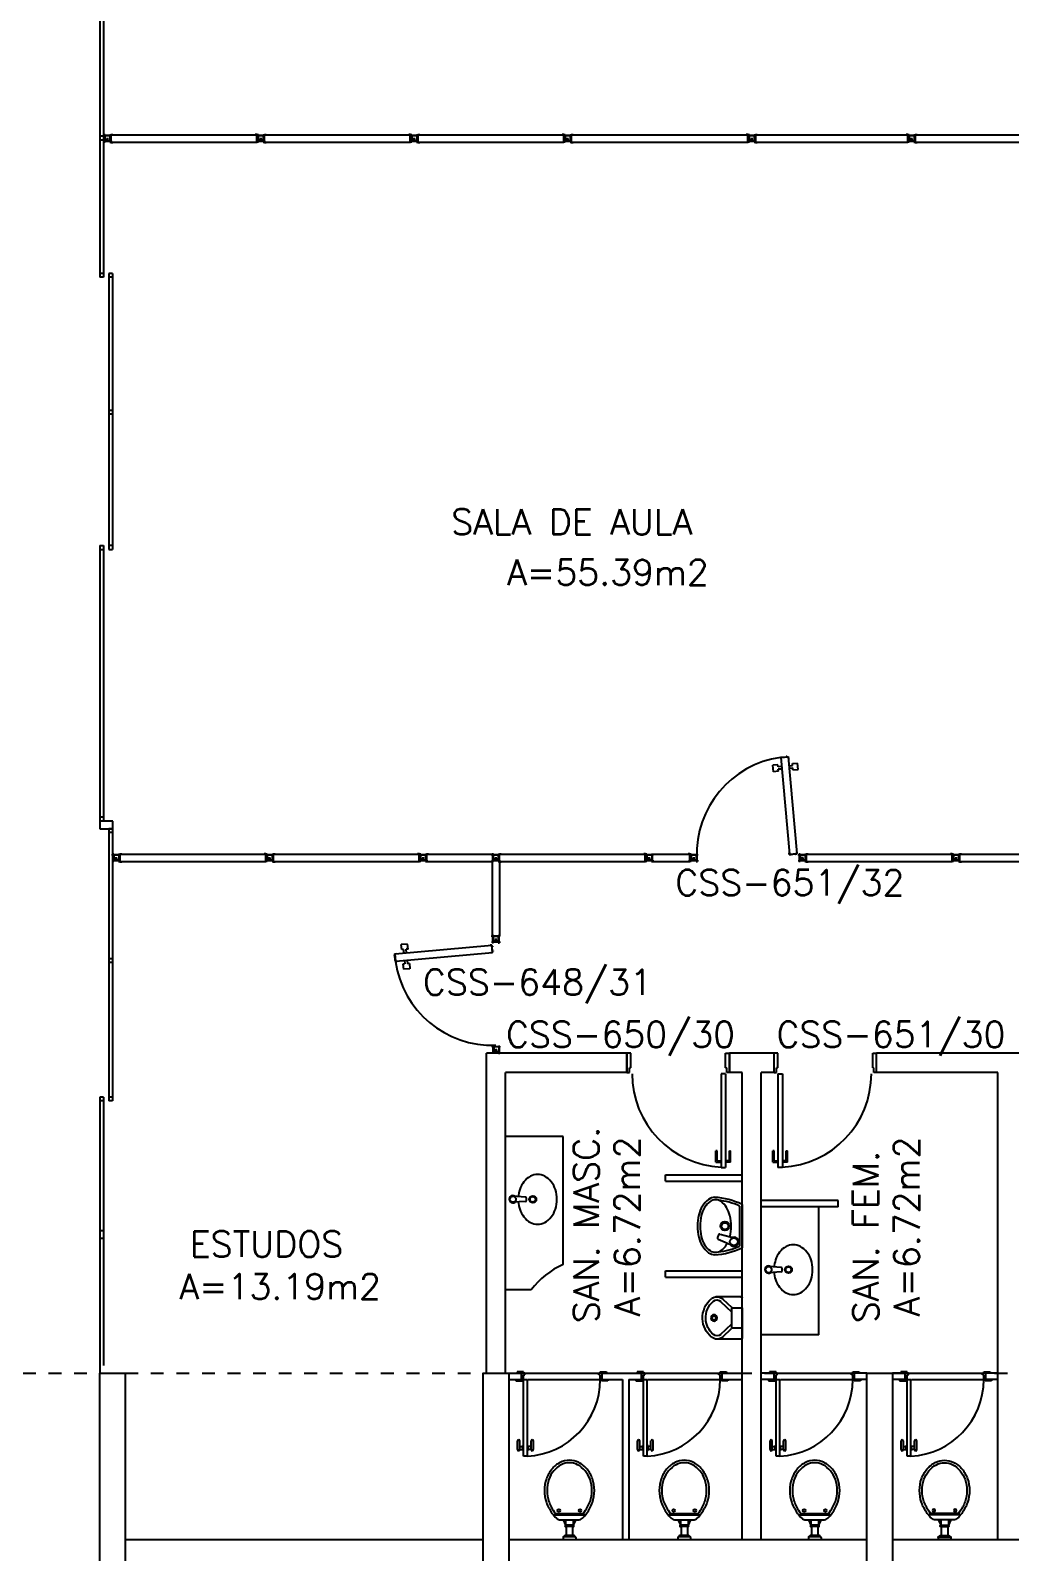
# Model space of a CAD drawing. Extents: x 0 to 244, y -71 to 76.
# Drawn here: x 176.43 to 184.09, y -27.64 to -15.75 of the extents above; entities that cross this region are included whole.
import ezdxf
from ezdxf.enums import TextEntityAlignment as Align

# ---------------------------------------------------------------- set-up
doc = ezdxf.new("R2010")
doc.units = 0
doc.header["$LTSCALE"] = 0.01
doc.header["$MEASUREMENT"] = 0
doc.linetypes.add('HIDDEN2', pattern=[0.1875, 0.125, -0.0625])
doc.layers.get('0').update_dxf_attribs({"linetype": 'CONTINUOUS'})
for name, color, linetype in [('ALV', 2, 'CONTINUOUS'), ('APSAN', 1, 'CONTINUOUS'), ('DIV', 2, 'CONTINUOUS'), ('ESQ', 1, 'CONTINUOUS'), ('ESTR', 3, 'CONTINUOUS'), ('MACANETA', 2, 'CONTINUOUS'), ('MARCO', 3, 'CONTINUOUS'), ('PORTA', 2, 'CONTINUOUS'), ('PROJ', 1, 'HIDDEN2'), ('SOLEIRA', 1, 'CONTINUOUS'), ('TEXTO', 2, 'CONTINUOUS'), ('TEXTO-ENDEREÇO', 2, 'CONTINUOUS'), ('ÁREA', 2, 'CONTINUOUS')]:
    doc.layers.add(name, color=color, linetype=linetype)
doc.layers.get('0').freeze()
doc.styles.add('UNB-100', font='simplex.shx', dxfattribs={"height": 0.2})
doc.styles.add('UNB-100-1', font='simplex.shx', dxfattribs={"height": 0.2})

# ---------------------------------------------------------------- blocks, each defined once
blk = doc.blocks.new('PILAR-SSN')
blk.add_lwpolyline([(0.197, -42.962), (0.197, -44.462), (-0.003, -44.462), (-0.003, -42.962)], close=True)
blk = doc.blocks.new('MTDIV-SSN')
for p, q in [((-0.0185, 0.0285), (-0.0285, 0.0285)), ((-0.0285, 0.0185), (-0.0285, 0.0285)), ((-0.0265, 0.0185), (-0.0285, 0.0185)), ((-0.0265, 0.0185), (-0.0265, 0.0265)), ((-0.0235, 0.0265), (-0.0265, 0.0265)), ((-0.0235, 0.0215), (-0.0235, 0.0265)), ((-0.0235, -0.0265), (-0.0235, 0.0265)), ((-0.0215, 0.0215), (-0.0235, 0.0215)), ((-0.0215, 0.0265), (-0.0215, 0.0235)), ((-0.0185, 0.0265), (-0.0215, 0.0265)), ((0.0215, 0.0235), (-0.0215, 0.0235)), ((-0.0215, 0.0215), (-0.0215, -0.0215)), ((0.0195, 0.0215), (-0.0195, 0.0215)), ((-0.0195, 0.0215), (-0.0195, -0.0195)), ((-0.0185, 0.0285), (-0.0185, 0.0265)), ((-0.0049, 0), (0.0049, 0)), ((0, 0.0049), (0, -0.0049)), ((0.0185, 0.0265), (0.0185, 0.0285)), ((0.0185, 0.0285), (0.0285, 0.0285)), ((0.0185, 0.0265), (0.0215, 0.0265)), ((0.0195, 0.0215), (0.0195, -0.0195)), ((0.0215, 0.0265), (0.0215, 0.0235)), ((0.0235, 0.0215), (0.0215, 0.0215)), ((0.0215, 0.0215), (0.0215, -0.0215)), ((0.0235, 0.0215), (0.0235, 0.0265)), ((0.0235, 0.0265), (0.0265, 0.0265)), ((0.0235, 0.0265), (0.0235, -0.0265)), ((0.0265, 0.0265), (0.0265, 0.0185)), ((0.0265, 0.0185), (0.0285, 0.0185)), ((0.0285, 0.0185), (0.0285, 0.0285)), ((-0.0285, -0.0185), (-0.0285, -0.0285)), ((-0.0265, -0.0185), (-0.0285, -0.0185)), ((-0.0185, -0.0285), (-0.0285, -0.0285)), ((-0.0265, -0.0265), (-0.0265, -0.0185)), ((-0.0235, -0.0265), (-0.0265, -0.0265)), ((-0.0235, -0.0215), (-0.0235, -0.0265)), ((-0.0075, -0.0215), (-0.0235, -0.0215)), ((-0.0215, -0.0265), (-0.0215, -0.0235)), ((0.0215, -0.0235), (-0.0215, -0.0235)), ((-0.0185, -0.0265), (-0.0215, -0.0265)), ((-0.0095, -0.0195), (-0.0195, -0.0195)), ((-0.0185, -0.0285), (-0.0185, -0.0265)), ((-0.0095, -0.0195), (-0.0095, -0.0115)), ((-0.0075, -0.0115), (-0.0095, -0.0115)), ((-0.0075, -0.0215), (-0.0075, -0.0115)), ((-0.0055, -0.0135), (-0.0075, -0.0135)), ((-0.0055, -0.0215), (-0.0055, -0.0135)), ((0.0055, -0.0215), (-0.0055, -0.0215)), ((0.0055, -0.0215), (0.0055, -0.0135)), ((0.0075, -0.0135), (0.0055, -0.0135)), ((0.0075, -0.0215), (0.0075, -0.0115)), ((0.0095, -0.0115), (0.0075, -0.0115)), ((0.0235, -0.0215), (0.0075, -0.0215)), ((0.0095, -0.0195), (0.0095, -0.0115)), ((0.0195, -0.0195), (0.0095, -0.0195)), ((0.0185, -0.0265), (0.0185, -0.0285)), ((0.0185, -0.0265), (0.0215, -0.0265)), ((0.0185, -0.0285), (0.0285, -0.0285)), ((0.0215, -0.0265), (0.0215, -0.0235)), ((0.0235, -0.0215), (0.0235, -0.0265)), ((0.0235, -0.0265), (0.0265, -0.0265)), ((0.0265, -0.0185), (0.0265, -0.0265)), ((0.0265, -0.0185), (0.0285, -0.0185)), ((0.0285, -0.0185), (0.0285, -0.0285))]:
    blk.add_line(p, q)
blk = doc.blocks.new('DIV12-SSN')
for p, q in [((-0.005, 0), (0.005, 0)), ((0, -0.005), (0, 0.005)), ((0.024, 0.019), (0.028, 0.019)), ((0.024, 0.019), (0.024, 0.017)), ((0.024, 0.017), (0.028, 0.017)), ((0.028, 0.03), (0.043, 0.03)), ((0.028, 0.019), (0.028, 0.03)), ((0.028, -0.017), (0.028, 0.017)), ((0.03, 0.028), (1.169, 0.028)), ((0.03, -0.029), (0.03, 0.028)), ((0.043, 0.03), (0.043, 0.028)), ((1.157, 0.03), (1.157, 0.028)), ((1.171, 0.03), (1.157, 0.03)), ((1.169, -0.029), (1.169, 0.028)), ((1.171, 0.019), (1.171, 0.03)), ((1.176, 0.019), (1.171, 0.019)), ((1.176, 0.017), (1.171, 0.017)), ((1.171, -0.017), (1.171, 0.017)), ((1.176, 0.019), (1.176, 0.017)), ((1.195, 0), (1.205, 0)), ((1.2, -0.005), (1.2, 0.005)), ((0.024, -0.017), (0.028, -0.017)), ((0.024, -0.017), (0.024, -0.019)), ((0.024, -0.019), (0.028, -0.019)), ((0.028, -0.031), (0.028, -0.019)), ((0.028, -0.031), (0.043, -0.031)), ((0.03, -0.029), (1.169, -0.029)), ((0.043, -0.029), (0.043, -0.031)), ((1.157, -0.029), (1.157, -0.031)), ((1.171, -0.031), (1.157, -0.031)), ((1.176, -0.017), (1.171, -0.017)), ((1.176, -0.019), (1.171, -0.019)), ((1.171, -0.031), (1.171, -0.019)), ((1.176, -0.017), (1.176, -0.019))]:
    blk.add_line(p, q)
blk = doc.blocks.new('VDC-P')
for p, q in [((-0.127, 0.192), (0.127, 0.192)), ((-0.109, 0.202), (0.109, 0.202)), ((-0.068, 0.152), (0.068, 0.152)), ((-0.05, 0.152), (-0.03, 0.11)), ((-0.03, 0.152), (-0.03, 0.11)), ((0.03, 0.152), (0.03, 0.11)), ((0.05, 0.152), (0.03, 0.11)), ((-0.05, 0.015), (-0.05, 0)), ((-0.05, 0), (0.05, 0)), ((0.045, 0.02), (-0.045, 0.02)), ((-0.04, 0.025), (-0.04, 0.02)), ((0.035, 0.03), (-0.035, 0.03)), ((0.03, 0.11), (-0.03, 0.11)), ((0.03, 0.1), (-0.03, 0.1)), ((-0.025, 0.1), (-0.025, 0.03)), ((0.025, 0.1), (0.025, 0.03)), ((0.04, 0.025), (0.04, 0.02)), ((0.05, 0.015), (0.05, 0))]:
    blk.add_line(p, q)
for points in [[(0.16, 0.244, 0.050424), (0.18, 0.288, 0.082137), (0.195, 0.381, 0.082137), (0.18, 0.474, 0.090148), (0.138, 0.549, 0.104406), (0.073, 0.601, 0.117345), (0, 0.619, 0.117345), (-0.073, 0.601, 0.104406), (-0.138, 0.549, 0.090148), (-0.18, 0.474, 0.082137), (-0.195, 0.381, 0.082137)], [(0.142, 0.254, 0.050424), (0.161, 0.295, 0.082137), (0.175, 0.381, 0.082137), (0.161, 0.468, 0.090148), (0.122, 0.536, 0.104406), (0.064, 0.583, 0.117345), (0, 0.599, 0.117345), (-0.064, 0.583, 0.104406), (-0.122, 0.536, 0.090148), (-0.161, 0.468, 0.082137), (-0.175, 0.381, 0.082137)], [(-0.195, 0.381, 0.082137), (-0.18, 0.288, 0.050424), (-0.16, 0.244, 0.104406)], [(-0.175, 0.381, 0.082137), (-0.161, 0.295, 0.050424), (-0.142, 0.254, 0.050424)]]:
    blk.add_lwpolyline(points, format="xyb")
for centre in [(-0.083, 0.226), (0.083, 0.226)]:
    blk.add_circle(centre, 0.0101)
for centre, radius, start, end in [((0.08, 0.36), 0.266, 205.6863, 226.7558), ((0.08, 0.36), 0.246, 205.6863, 219.7706), ((-0.08, 0.36), 0.266, 313.2442, 334.3137), ((-0.08, 0.36), 0.246, 320.2294, 334.3137), ((-0.068, 0.202), 0.05, 226.7558, 270), ((0.068, 0.202), 0.05, 270, 313.2442), ((-0.045, 0.015), 0.005, 90, 180), ((-0.035, 0.025), 0.005, 90, 180), ((-0.03, 0.105), 0.005, 90, 270), ((0.03, 0.105), 0.005, 270, 90), ((0.035, 0.025), 0.005, 0, 90), ((0.045, 0.015), 0.005, 360, 90)]:
    blk.add_arc(centre, radius, start, end)
blk = doc.blocks.new('MACANETA')
at = {"layer": 'MACANETA'}
for p, q in [((-0.077, 0.052), (-0.077, 0.12)), ((-0.059, 0.052), (-0.059, 0.12)), ((0.029, 0.052), (0.029, 0.12)), ((0.047, 0.052), (0.047, 0.12)), ((-0.059, 0.075), (-0.036, 0.075)), ((-0.059, 0.052), (-0.036, 0.052)), ((-0.036, 0.044), (-0.036, 0.084)), ((-0.036, 0.084), (-0.03, 0.084)), ((-0.036, 0.044), (-0.03, 0.044)), ((0.006, 0.084), (0, 0.084)), ((0.006, 0.044), (0, 0.044)), ((0.006, 0.044), (0.006, 0.084)), ((0.029, 0.075), (0.006, 0.075)), ((0.029, 0.052), (0.006, 0.052))]:
    blk.add_line(p, q, dxfattribs=at)
for centre, start, end in [((-0.068, 0.12), 90, 180), ((-0.068, 0.12), 0, 90), ((0.038, 0.12), 90, 180), ((0.038, 0.12), 0, 90), ((-0.068, 0.052), 180, 270), ((-0.068, 0.052), 270, 0), ((0.038, 0.052), 180, 270), ((0.038, 0.052), 270, 0)]:
    blk.add_arc(centre, 0.00874, start, end, dxfattribs=at)
blk = doc.blocks.new('DOOR60-SSN')
at = {"layer": 'PORTA'}
for p, q in [((0.015, -0.6), (0.015, 0)), ((0.015, 0), (0.045, 0)), ((0.045, -0.6), (0.045, 0)), ((0.045, -0.6), (0.015, -0.6))]:
    blk.add_line(p, q, dxfattribs=at)
at = {"layer": 'PORTA', "color": 1}
blk.add_arc((0.015, 0), 0.6, 272.866, 0, dxfattribs=at)
at = {"layer": 'PORTA'}
blk.add_blockref('MACANETA', (0.045, -0.6), dxfattribs=at)
blk = doc.blocks.new('PD80-SSN')
for p, q in [((-0.777, 0.01), (-0.777, -0.03)), ((-0.777, 0.01), (-0.687, 0.01)), ((-0.687, 0), (-0.687, 0.01)), ((-0.075, 0), (0.075, 0)), ((-0.075, 0), (-0.075, -0.02)), ((0.075, -0.03), (0.075, 0)), ((-0.817, -0.065), (-0.817, -0.03)), ((-0.085, -0.03), (-0.817, -0.03)), ((-0.085, -0.065), (-0.817, -0.065)), ((-0.777, -0.105), (-0.777, -0.065)), ((-0.777, -0.105), (-0.687, -0.105)), ((-0.767, 0), (-0.767, -0.03)), ((-0.767, 0), (-0.687, 0)), ((-0.767, -0.095), (-0.767, -0.065)), ((-0.767, -0.095), (-0.687, -0.095)), ((-0.687, -0.095), (-0.687, -0.105)), ((-0.085, -0.03), (-0.085, -0.065)), ((-0.075, -0.02), (-0.04, -0.02)), ((-0.04, -0.03), (-0.04, -0.02)), ((-0.04, -0.03), (0.075, -0.03)), ((-0.075, -0.781), (-0.04, -0.781)), ((-0.075, -0.801), (-0.075, -0.781)), ((-0.075, -0.801), (0.075, -0.801)), ((-0.075, -0.802), (0.075, -0.802)), ((-0.04, -0.771), (0.075, -0.771)), ((-0.04, -0.771), (-0.04, -0.781)), ((0.075, -0.771), (0.075, -0.801))]:
    blk.add_line(p, q)
blk.add_arc((-0.085, -0.03), 0.731, 182.6571, 270)
blk = doc.blocks.new('PLXD-SSN')
at = {"color": 2}
for p, q in [((-0.194, 0.727), (-0.233, 0.723)), ((-0.229, 0.673), (-0.233, 0.723)), ((-0.192, 0.712), (-0.194, 0.727)), ((-0.164, 0.714), (-0.192, 0.712)), ((-0.172, 0.786), (-0.161, 0.787)), ((-0.172, 0.786), (-0.171, 0.772)), ((-0.169, 0.772), (-0.171, 0.772)), ((-0.17, 0.784), (-0.114, 0.789)), ((-0.17, 0.784), (-0.103, 0.028)), ((-0.159, 0.792), (-0.161, 0.792)), ((-0.161, 0.792), (-0.161, 0.787)), ((-0.159, 0.792), (-0.159, 0.787)), ((-0.159, 0.787), (-0.126, 0.79)), ((-0.124, 0.795), (-0.126, 0.795)), ((-0.126, 0.795), (-0.126, 0.79)), ((-0.124, 0.795), (-0.124, 0.79)), ((-0.124, 0.79), (-0.112, 0.791)), ((-0.114, 0.789), (-0.046, 0.033)), ((-0.112, 0.791), (-0.11, 0.777)), ((-0.11, 0.777), (-0.112, 0.777)), ((-0.107, 0.719), (-0.079, 0.722)), ((-0.08, 0.737), (-0.041, 0.74)), ((-0.079, 0.722), (-0.08, 0.737)), ((-0.036, 0.691), (-0.041, 0.74)), ((-0.189, 0.677), (-0.229, 0.673)), ((-0.162, 0.694), (-0.19, 0.692)), ((-0.189, 0.677), (-0.19, 0.692)), ((-0.106, 0.7), (-0.077, 0.702)), ((-0.076, 0.687), (-0.077, 0.702)), ((-0.076, 0.687), (-0.036, 0.691)), ((-0.105, 0.026), (-0.106, 0.04)), ((-0.104, 0.04), (-0.106, 0.04)), ((-0.105, 0.026), (-0.093, 0.027)), ((-0.103, 0.028), (-0.046, 0.033)), ((-0.092, 0.022), (-0.093, 0.027)), ((-0.09, 0.022), (-0.092, 0.022)), ((-0.091, 0.027), (-0.058, 0.03)), ((-0.09, 0.022), (-0.091, 0.027)), ((-0.057, 0.025), (-0.058, 0.03)), ((-0.055, 0.025), (-0.057, 0.025)), ((-0.056, 0.03), (-0.044, 0.031)), ((-0.055, 0.025), (-0.056, 0.03)), ((-0.045, 0.045), (-0.047, 0.045)), ((-0.044, 0.031), (-0.045, 0.045))]:
    blk.add_line(p, q, dxfattribs=at)
for p, q in [((-0.008, 0), (0.006, 0)), ((0, 0.007), (0, -0.006))]:
    blk.add_line(p, q)
at = {"color": 1}
blk.add_arc((-0.064, 0.029), 0.764, 98.125, 182.1419, dxfattribs=at)
blk = doc.blocks.new('LAVAT-P')
for p, q in [((-0.17, 0), (0.17, 0)), ((-0.157, -0.02), (0.157, -0.02)), ((0.063, -0.173), (0.094, -0.055)), ((0.102, -0.187), (0.151, -0.074)), ((0.069, -0.185), (0.09, -0.192))]:
    blk.add_line(p, q)
for points in [[(0.083, -0.096, 0.121735), (-0.082, -0.096, 0.073747), (-0.145, -0.122, 0.106861), (-0.192, -0.165, 0.153587), (-0.205, -0.208, 0.153587)], [(-0.205, -0.208, 0.153587), (-0.192, -0.251, 0.106861), (-0.145, -0.294, 0.073747), (-0.082, -0.32, 0.060305), (0, -0.329, 0.060305), (0.082, -0.32, 0.073747), (0.145, -0.294, 0.106861), (0.192, -0.251, 0.153587), (0.205, -0.208, 0.153587), (0.192, -0.165, 0.106861), (0.145, -0.122, 0.014792), (0.133, -0.115, 0.039243)], [(-0.225, -0.214, 0.136108), (-0.208, -0.262, 0.106861), (-0.155, -0.311, 0.073747), (-0.087, -0.339, 0.060305), (0, -0.349, 0.060305), (0.087, -0.339, 0.073747), (0.155, -0.311, 0.106861), (0.208, -0.262, 0.136108), (0.225, -0.214, 0.062982)]]:
    blk.add_lwpolyline(points, format="xyb")
for centre, radius in [((0, -0.135), 0.0347), ((0, -0.135), 0.0265), ((0.122, -0.065), 0.03)]:
    blk.add_circle(centre, radius)
for centre, radius, start, end in [((0.376, -0.254), 0.602, 155.0201, 176.1902), ((-0.376, -0.254), 0.602, 3.8098, 24.9799), ((0.376, -0.254), 0.582, 156.2686, 173.4578), ((0.122, -0.065), 0.0361, 302.4689, 199.2518), ((-0.376, -0.254), 0.582, 6.5422, 23.7314), ((0.073, -0.176), 0.01, 165.2139, 250.8603), ((0.093, -0.183), 0.01, 250.8603, 336.5068)]:
    blk.add_arc(centre, radius, start, end)
blk = doc.blocks.new('MICTR-P-SSN')
for p, q in [((0, 0.08), (0, 0.155)), ((0.01, 0.165), (0.205, 0.165)), ((0.168, 0.129), (0.08, 0.046)), ((0.151, 0.147), (0.083, 0.083)), ((0, 0.08), (0, -0.08)), ((0.081, 0.08), (0, 0.08)), ((0.08, -0.076), (0.08, 0.076)), ((0, -0.08), (0, -0.155)), ((0, -0.08), (0.081, -0.08)), ((0.168, -0.129), (0.08, -0.046)), ((0.151, -0.147), (0.083, -0.083)), ((0.01, -0.165), (0.205, -0.165))]:
    blk.add_line(p, q)
for radius in [0.025, 0.015]:
    blk.add_circle((0.22, 0), radius)
for centre, radius, start, end in [((0.01, 0.155), 0.01, 90, 180), ((0.197, 0.098), 0.0675, 49.5319, 133.3634), ((0.197, 0.098), 0.0425, 49.5319, 133.3634), ((0.114, 0), 0.171, 357.4005, 49.5319), ((0.114, 0), 0.196, 358.2793, 49.5319), ((0.09, 0.076), 0.01, 133.3634, 180), ((0.09, -0.076), 0.01, 180, 226.6366), ((0.114, 0), 0.171, 310.4681, 357.3509), ((0.114, 0), 0.196, 310.4681, 357.7012), ((0.01, -0.155), 0.01, 180, 270), ((0.197, -0.098), 0.0675, 226.6366, 310.4681), ((0.197, -0.098), 0.0425, 226.6366, 310.4681)]:
    blk.add_arc(centre, radius, start, end)
blk = doc.blocks.new('PE80-SSN')
at = {"color": 2}
for p, q in [((0.075, 0), (-0.075, 0)), ((-0.075, -0.03), (-0.075, 0)), ((0.075, 0), (0.075, -0.02)), ((0.04, -0.03), (-0.075, -0.03)), ((0.075, -0.02), (0.04, -0.02)), ((0.04, -0.03), (0.04, -0.02)), ((0.085, -0.03), (0.817, -0.03)), ((0.085, -0.03), (0.085, -0.065)), ((0.085, -0.065), (0.817, -0.065)), ((0.817, -0.065), (0.817, -0.03))]:
    blk.add_line(p, q, dxfattribs=at)
at = {"color": 1}
for p, q in [((0.777, 0.01), (0.687, 0.01)), ((0.687, 0), (0.687, 0.01)), ((0.777, 0.01), (0.777, -0.03)), ((0.767, 0), (0.687, 0)), ((0.767, -0.095), (0.687, -0.095)), ((0.687, -0.095), (0.687, -0.105)), ((0.777, -0.105), (0.687, -0.105)), ((0.767, 0), (0.767, -0.03)), ((0.767, -0.095), (0.767, -0.065)), ((0.777, -0.105), (0.777, -0.065))]:
    blk.add_line(p, q, dxfattribs=at)
for p, q in [((0.04, -0.771), (-0.075, -0.771)), ((-0.075, -0.771), (-0.075, -0.801)), ((0.075, -0.801), (-0.075, -0.801)), ((0.075, -0.802), (-0.075, -0.802)), ((0.04, -0.771), (0.04, -0.781)), ((0.075, -0.781), (0.04, -0.781)), ((0.075, -0.801), (0.075, -0.781))]:
    blk.add_line(p, q)
blk.add_arc((0.085, -0.03), 0.731, 270, 357.3429, dxfattribs=at)
blk = doc.blocks.new('cuba-e-p')
for p, q in [((-0.021, 0.174), (-0.031, 0.051)), ((0.01, 0.183), (-0.011, 0.183)), ((0.02, 0.174), (0.029, 0.051))]:
    blk.add_line(p, q)
blk.add_lwpolyline([(0.022, 0.104, 0.059992), (0.096, 0.119, 0.087531), (0.172, 0.159, 0.105501), (0.226, 0.223, 0.123031), (0.243, 0.293, 0.123031), (0.226, 0.362, 0.105501), (0.172, 0.426, 0.087531), (0.096, 0.467, 0.07802), (0, 0.482, 0.07802), (-0.096, 0.467, 0.087531), (-0.172, 0.426, 0.105501), (-0.226, 0.362, 0.123031), (-0.243, 0.293, 0.123031), (-0.226, 0.223, 0.105501), (-0.172, 0.159, 0.087531), (-0.096, 0.119, 0.059024), (-0.024, 0.105, 0.07802)], format="xyb")
for centre, radius in [((0, 0.245), 0.0347), ((0, 0.245), 0.0265), ((-0.001, 0.051), 0.03)]:
    blk.add_circle(centre, radius)
for centre, radius, start, end in [((-0.011, 0.173), 0.01, 90, 175.6464), ((0.01, 0.173), 0.01, 4.3536, 90), ((-0.001, 0.051), 0.0361, 141.6086, 38.3914)]:
    blk.add_arc(centre, radius, start, end)

msp = doc.modelspace()

# ---------------------------------------------------------------- linework, layer by layer
at = {"layer": 'ALV'}
for p, q in [((179.997, -26.242), (179.997, -23.742)), ((181.096, -23.742), (179.997, -23.742)), ((180.078, -23.714), (180.068, -23.714)), ((180.073, -23.719), (180.073, -23.709)), ((181.096, -23.742), (181.096, -23.892)), ((181.897, -23.742), (181.897, -23.892)), ((182.247, -23.742), (181.897, -23.742)), ((182.247, -23.892), (182.247, -23.742)), ((183.049, -23.892), (183.049, -23.742)), ((185.096, -23.742), (183.049, -23.742)), ((180.147, -26.242), (180.147, -23.892)), ((181.096, -23.892), (180.147, -23.892)), ((181.997, -23.892), (181.897, -23.892)), ((181.997, -27.542), (181.997, -23.892)), ((182.147, -27.542), (182.147, -23.892)), ((182.247, -23.892), (182.147, -23.892)), ((183.997, -23.892), (183.049, -23.892)), ((183.997, -27.542), (183.997, -23.892)), ((180.597, -24.392), (180.147, -24.392)), ((180.597, -25.392), (180.597, -24.392)), ((182.597, -25.942), (182.597, -24.942)), ((177.172, -27.542), (179.972, -27.542)), ((180.172, -27.542), (182.972, -27.542)), ((183.172, -27.542), (185.972, -27.542))]:
    msp.add_line(p, q, dxfattribs=at)
msp.add_arc((180.876, -25.998), 0.667, 114.7642, 142.5555, dxfattribs=at)
at = {"layer": 'DIV'}
for p, q in [((180.627, -16.591), (180.637, -16.591)), ((180.632, -16.596), (180.632, -16.586)), ((180.655, -16.573), (180.66, -16.573)), ((180.655, -16.573), (180.655, -16.575)), ((180.655, -16.575), (180.66, -16.575)), ((180.655, -16.608), (180.66, -16.608)), ((180.655, -16.608), (180.655, -16.61)), ((180.655, -16.61), (180.66, -16.61)), ((180.66, -16.561), (180.675, -16.561)), ((180.66, -16.573), (180.66, -16.561)), ((180.66, -16.608), (180.66, -16.575)), ((180.66, -16.622), (180.66, -16.61)), ((180.66, -16.622), (180.675, -16.622)), ((180.662, -16.62), (180.662, -16.563)), ((180.662, -16.563), (182.042, -16.563)), ((180.662, -16.62), (182.042, -16.62)), ((180.675, -16.561), (180.675, -16.563)), ((180.675, -16.62), (180.675, -16.622)), ((182.029, -16.561), (182.029, -16.563)), ((182.044, -16.561), (182.029, -16.561)), ((182.029, -16.62), (182.029, -16.622)), ((182.044, -16.622), (182.029, -16.622)), ((182.042, -16.62), (182.042, -16.563)), ((182.044, -16.573), (182.044, -16.561)), ((182.049, -16.573), (182.044, -16.573)), ((182.044, -16.608), (182.044, -16.575)), ((182.049, -16.575), (182.044, -16.575)), ((182.049, -16.608), (182.044, -16.608)), ((182.049, -16.61), (182.044, -16.61)), ((182.044, -16.622), (182.044, -16.61)), ((182.049, -16.573), (182.049, -16.575)), ((182.049, -16.608), (182.049, -16.61)), ((182.067, -16.591), (182.077, -16.591)), ((182.067, -16.591), (182.077, -16.591)), ((182.072, -16.596), (182.072, -16.586)), ((182.072, -16.596), (182.072, -16.586)), ((182.096, -16.573), (182.101, -16.573)), ((182.096, -16.573), (182.096, -16.575)), ((182.096, -16.575), (182.101, -16.575)), ((182.096, -16.608), (182.101, -16.608)), ((182.096, -16.608), (182.096, -16.61)), ((182.096, -16.61), (182.101, -16.61)), ((182.101, -16.561), (182.115, -16.561)), ((182.101, -16.573), (182.101, -16.561)), ((182.101, -16.608), (182.101, -16.575)), ((182.101, -16.622), (182.101, -16.61)), ((182.101, -16.622), (182.115, -16.622)), ((182.103, -16.62), (182.103, -16.563)), ((182.103, -16.563), (183.292, -16.563)), ((182.103, -16.62), (183.292, -16.62)), ((182.115, -16.561), (182.115, -16.563)), ((182.115, -16.62), (182.115, -16.622)), ((183.294, -16.561), (183.279, -16.561)), ((183.279, -16.561), (183.279, -16.563)), ((183.279, -16.62), (183.279, -16.622)), ((183.294, -16.622), (183.279, -16.622)), ((183.292, -16.62), (183.292, -16.563)), ((183.294, -16.573), (183.294, -16.561)), ((183.299, -16.573), (183.294, -16.573)), ((183.294, -16.608), (183.294, -16.575)), ((183.299, -16.575), (183.294, -16.575)), ((183.299, -16.608), (183.294, -16.608)), ((183.294, -16.622), (183.294, -16.61)), ((183.299, -16.61), (183.294, -16.61)), ((183.299, -16.573), (183.299, -16.575)), ((183.299, -16.608), (183.299, -16.61)), ((183.317, -16.591), (183.327, -16.591)), ((183.317, -16.591), (183.327, -16.591)), ((183.322, -16.596), (183.322, -16.586)), ((183.322, -16.596), (183.322, -16.586)), ((183.346, -16.573), (183.346, -16.575)), ((183.346, -16.573), (183.351, -16.573)), ((183.346, -16.575), (183.351, -16.575)), ((183.346, -16.608), (183.346, -16.61)), ((183.346, -16.608), (183.351, -16.608)), ((183.346, -16.61), (183.351, -16.61)), ((183.351, -16.573), (183.351, -16.561)), ((183.351, -16.561), (183.365, -16.561)), ((183.351, -16.608), (183.351, -16.575)), ((183.351, -16.622), (183.351, -16.61)), ((183.351, -16.622), (183.365, -16.622)), ((183.353, -16.62), (183.353, -16.563)), ((183.353, -16.563), (184.542, -16.563)), ((183.353, -16.62), (184.542, -16.62)), ((183.365, -16.561), (183.365, -16.563)), ((183.365, -16.62), (183.365, -16.622)), ((179.496, -22.214), (179.506, -22.214)), ((179.501, -22.219), (179.501, -22.209)), ((179.524, -22.195), (179.529, -22.195)), ((179.524, -22.195), (179.524, -22.197)), ((179.524, -22.197), (179.529, -22.197)), ((179.524, -22.23), (179.529, -22.23)), ((179.524, -22.23), (179.524, -22.232)), ((179.524, -22.232), (179.529, -22.232)), ((179.529, -22.183), (179.544, -22.183)), ((179.529, -22.195), (179.529, -22.183)), ((179.529, -22.23), (179.529, -22.197)), ((179.529, -22.244), (179.529, -22.232)), ((179.531, -22.185), (180.038, -22.185)), ((179.531, -22.242), (179.531, -22.185)), ((179.544, -22.183), (179.544, -22.185)), ((181.301, -22.185), (181.587, -22.185)), ((181.575, -22.183), (181.575, -22.185)), ((181.589, -22.183), (181.575, -22.183)), ((181.587, -22.242), (181.587, -22.185)), ((181.589, -22.195), (181.589, -22.183)), ((181.594, -22.195), (181.589, -22.195)), ((181.594, -22.197), (181.589, -22.197)), ((181.589, -22.23), (181.589, -22.197)), ((181.594, -22.23), (181.589, -22.23)), ((181.594, -22.232), (181.589, -22.232)), ((181.589, -22.244), (181.589, -22.232)), ((181.594, -22.195), (181.594, -22.197)), ((181.594, -22.23), (181.594, -22.232)), ((181.613, -22.214), (181.623, -22.214)), ((181.618, -22.219), (181.618, -22.209)), ((179.529, -22.244), (179.544, -22.244)), ((179.531, -22.242), (180.038, -22.242)), ((179.544, -22.242), (179.544, -22.244)), ((181.301, -22.242), (181.587, -22.242)), ((181.575, -22.242), (181.575, -22.244)), ((181.589, -22.244), (181.575, -22.244)), ((180.066, -22.851), (180.076, -22.851)), ((180.071, -22.857), (180.071, -22.846)), ((181.397, -24.692), (181.997, -24.692)), ((181.397, -24.742), (181.397, -24.692)), ((181.397, -24.742), (181.997, -24.742)), ((182.747, -24.892), (182.147, -24.892)), ((182.747, -24.942), (182.147, -24.942)), ((182.747, -24.942), (182.747, -24.892)), ((181.397, -25.442), (181.997, -25.442)), ((181.397, -25.492), (181.397, -25.442)), ((181.397, -25.492), (181.997, -25.492)), ((180.347, -25.592), (180.147, -25.592)), ((182.597, -25.942), (182.147, -25.942)), ((180.172, -26.242), (180.272, -26.242)), ((180.272, -26.292), (180.272, -26.242)), ((180.902, -26.292), (180.902, -26.242)), ((180.902, -26.242), (181.21, -26.242)), ((181.21, -26.292), (181.21, -26.242)), ((181.84, -26.292), (181.84, -26.242)), ((181.84, -26.242), (181.997, -26.242)), ((182.247, -26.242), (182.147, -26.242)), ((182.247, -26.292), (182.247, -26.242)), ((182.972, -26.242), (182.877, -26.242)), ((182.877, -26.292), (182.877, -26.242)), ((183.272, -26.242), (183.172, -26.242)), ((183.272, -26.292), (183.272, -26.242)), ((183.997, -26.242), (183.902, -26.242)), ((183.902, -26.292), (183.902, -26.242)), ((180.172, -26.292), (180.272, -26.292)), ((180.902, -26.292), (181.06, -26.292)), ((181.06, -26.292), (181.06, -27.542)), ((181.11, -26.292), (181.11, -27.542)), ((181.11, -26.292), (181.21, -26.292)), ((181.84, -26.292), (181.997, -26.292)), ((182.247, -26.292), (182.147, -26.292)), ((182.972, -26.292), (182.877, -26.292)), ((183.272, -26.292), (183.172, -26.292)), ((183.997, -26.292), (183.902, -26.292))]:
    msp.add_line(p, q, dxfattribs=at)
at = {"layer": 'ESQ'}
for p, q in [((176.972, -15.488), (176.972, -17.676)), ((177.002, -15.548), (177.002, -17.676)), ((177.002, -16.574), (176.972, -16.574)), ((177.002, -16.604), (176.972, -16.604)), ((177.002, -17.646), (176.972, -17.646)), ((177.002, -17.676), (176.972, -17.676)), ((177.072, -17.646), (177.042, -17.646)), ((177.042, -17.646), (177.042, -19.803)), ((177.072, -17.676), (177.042, -17.676)), ((177.072, -17.646), (177.072, -19.803)), ((177.072, -18.717), (177.042, -18.717)), ((177.072, -18.747), (177.042, -18.747)), ((176.972, -19.773), (177.002, -19.773)), ((176.972, -19.773), (176.972, -21.927)), ((176.972, -19.803), (177.002, -19.803)), ((177.002, -19.773), (177.002, -21.927)), ((177.072, -19.773), (177.042, -19.773)), ((177.042, -19.803), (177.072, -19.803)), ((177.002, -21.897), (176.972, -21.897)), ((176.972, -21.927), (176.972, -21.987)), ((177.002, -21.927), (176.972, -21.927)), ((177.074, -21.927), (176.972, -21.927)), ((176.972, -21.987), (177.074, -21.987)), ((177.042, -21.987), (177.042, -24.115)), ((177.072, -21.987), (177.042, -21.987)), ((177.072, -21.987), (177.072, -24.115)), ((177.074, -21.987), (177.074, -21.927)), ((177.072, -22.017), (177.042, -22.017)), ((177.072, -23.003), (177.042, -23.003)), ((177.072, -23.033), (177.042, -23.033)), ((176.972, -24.085), (176.972, -24.119)), ((177.002, -24.085), (176.972, -24.085)), ((177.002, -24.085), (176.972, -24.085)), ((177.002, -24.115), (176.972, -24.115)), ((176.972, -24.119), (176.972, -26.251)), ((177.002, -24.085), (177.002, -26.182)), ((177.072, -24.085), (177.042, -24.085)), ((177.072, -24.115), (177.042, -24.115)), ((177.002, -25.131), (176.972, -25.131)), ((177.002, -25.191), (176.972, -25.191))]:
    msp.add_line(p, q, dxfattribs=at)
at = {"layer": 'MARCO'}
for p, q in [((180.237, -26.232), (180.237, -26.242)), ((180.287, -26.232), (180.237, -26.232)), ((180.272, -26.242), (180.287, -26.242)), ((180.287, -26.242), (180.287, -26.232)), ((180.297, -26.242), (180.287, -26.242)), ((180.287, -26.257), (180.297, -26.257)), ((180.287, -26.292), (180.287, -26.257)), ((180.297, -26.257), (180.297, -26.242)), ((180.877, -26.242), (180.887, -26.242)), ((180.877, -26.257), (180.877, -26.242)), ((180.887, -26.257), (180.877, -26.257)), ((180.887, -26.232), (180.937, -26.232)), ((180.887, -26.242), (180.887, -26.232)), ((180.902, -26.242), (180.887, -26.242)), ((180.887, -26.292), (180.887, -26.257)), ((180.937, -26.232), (180.937, -26.242)), ((181.225, -26.232), (181.175, -26.232)), ((181.175, -26.232), (181.175, -26.242)), ((181.21, -26.242), (181.225, -26.242)), ((181.225, -26.242), (181.225, -26.232)), ((181.235, -26.242), (181.225, -26.242)), ((181.225, -26.292), (181.225, -26.257)), ((181.225, -26.257), (181.235, -26.257)), ((181.235, -26.257), (181.235, -26.242)), ((181.815, -26.257), (181.815, -26.242)), ((181.815, -26.242), (181.825, -26.242)), ((181.825, -26.257), (181.815, -26.257)), ((181.825, -26.242), (181.825, -26.232)), ((181.825, -26.232), (181.875, -26.232)), ((181.84, -26.242), (181.825, -26.242)), ((181.825, -26.292), (181.825, -26.257)), ((181.875, -26.232), (181.875, -26.242)), ((182.262, -26.232), (182.212, -26.232)), ((182.212, -26.232), (182.212, -26.242)), ((182.247, -26.242), (182.262, -26.242)), ((182.262, -26.242), (182.262, -26.232)), ((182.272, -26.242), (182.262, -26.242)), ((182.262, -26.292), (182.262, -26.257)), ((182.262, -26.257), (182.272, -26.257)), ((182.272, -26.257), (182.272, -26.242)), ((182.852, -26.257), (182.852, -26.242)), ((182.852, -26.242), (182.862, -26.242)), ((182.862, -26.257), (182.852, -26.257)), ((182.862, -26.242), (182.862, -26.232)), ((182.862, -26.232), (182.912, -26.232)), ((182.877, -26.242), (182.862, -26.242)), ((182.862, -26.292), (182.862, -26.257)), ((182.912, -26.232), (182.912, -26.242)), ((183.237, -26.232), (183.237, -26.242)), ((183.287, -26.232), (183.237, -26.232)), ((183.272, -26.242), (183.287, -26.242)), ((183.287, -26.242), (183.287, -26.232)), ((183.297, -26.242), (183.287, -26.242)), ((183.287, -26.257), (183.297, -26.257)), ((183.287, -26.292), (183.287, -26.257)), ((183.297, -26.257), (183.297, -26.242)), ((183.877, -26.242), (183.887, -26.242)), ((183.877, -26.257), (183.877, -26.242)), ((183.887, -26.257), (183.877, -26.257)), ((183.887, -26.232), (183.937, -26.232)), ((183.887, -26.242), (183.887, -26.232)), ((183.902, -26.242), (183.887, -26.242)), ((183.887, -26.292), (183.887, -26.257)), ((183.937, -26.232), (183.937, -26.242)), ((180.227, -26.292), (180.227, -26.302)), ((180.227, -26.302), (180.277, -26.302)), ((180.272, -26.292), (180.277, -26.292)), ((180.277, -26.292), (180.287, -26.292)), ((180.277, -26.302), (180.277, -26.292)), ((180.897, -26.292), (180.887, -26.292)), ((180.902, -26.292), (180.897, -26.292)), ((180.897, -26.302), (180.897, -26.292)), ((180.947, -26.302), (180.897, -26.302)), ((180.947, -26.292), (180.947, -26.302)), ((181.165, -26.292), (181.165, -26.302)), ((181.165, -26.302), (181.215, -26.302)), ((181.21, -26.292), (181.215, -26.292)), ((181.215, -26.302), (181.215, -26.292)), ((181.215, -26.292), (181.225, -26.292)), ((181.835, -26.292), (181.825, -26.292)), ((181.835, -26.302), (181.835, -26.292)), ((181.84, -26.292), (181.835, -26.292)), ((181.885, -26.302), (181.835, -26.302)), ((181.885, -26.292), (181.885, -26.302)), ((182.202, -26.292), (182.202, -26.302)), ((182.202, -26.302), (182.252, -26.302)), ((182.247, -26.292), (182.252, -26.292)), ((182.252, -26.302), (182.252, -26.292)), ((182.252, -26.292), (182.262, -26.292)), ((182.872, -26.292), (182.862, -26.292)), ((182.872, -26.302), (182.872, -26.292)), ((182.877, -26.292), (182.872, -26.292)), ((182.922, -26.302), (182.872, -26.302)), ((182.922, -26.292), (182.922, -26.302)), ((183.227, -26.292), (183.227, -26.302)), ((183.227, -26.302), (183.277, -26.302)), ((183.272, -26.292), (183.277, -26.292)), ((183.277, -26.292), (183.287, -26.292)), ((183.277, -26.302), (183.277, -26.292)), ((183.897, -26.292), (183.887, -26.292)), ((183.902, -26.292), (183.897, -26.292)), ((183.897, -26.302), (183.897, -26.292)), ((183.947, -26.302), (183.897, -26.302)), ((183.947, -26.292), (183.947, -26.302))]:
    msp.add_line(p, q, dxfattribs=at)
at = {"layer": 'PROJ'}
for p, q in [((174.172, -26.242), (176.972, -26.242)), ((177.172, -26.242), (179.972, -26.242)), ((180.172, -26.242), (182.972, -26.242)), ((183.172, -26.242), (185.972, -26.242))]:
    msp.add_line(p, q, dxfattribs=at)
at = {"layer": 'SOLEIRA'}
for p, q in [((180.297, -26.242), (180.877, -26.242)), ((181.235, -26.242), (181.815, -26.242)), ((182.272, -26.242), (182.852, -26.242)), ((183.297, -26.242), (183.877, -26.242)), ((180.322, -26.292), (180.897, -26.292)), ((181.26, -26.292), (181.835, -26.292)), ((182.297, -26.292), (182.872, -26.292)), ((183.322, -26.292), (183.897, -26.292))]:
    msp.add_line(p, q, dxfattribs=at)
at = {"layer": 'TEXTO-ENDEREÇO'}
for p, q in [((180.042, -22.242), (180.042, -22.823)), ((180.099, -22.242), (180.099, -22.823))]:
    msp.add_line(p, q, dxfattribs=at)

# ---------------------------------------------------------------- block references
at = {"layer": 'APSAN', "xscale": 0.8, "yscale": 0.8, "zscale": 0.8, "rotation": 270}
for p in [(180.163, -24.884), (182.163, -25.434)]:
    msp.add_blockref('cuba-e-p', p, dxfattribs=at)
at = {"layer": 'APSAN', "rotation": 270}
msp.add_blockref('LAVAT-P', (181.997, -25.093), dxfattribs=at)
at = {"layer": 'APSAN', "xscale": -1}
for name, p in [('MICTR-P-SSN', (181.997, -25.811)), ('VDC-P', (183.58, -27.542))]:
    msp.add_blockref(name, p, dxfattribs=at)
at = {"layer": 'APSAN'}
for p in [(180.646, -27.542), (181.544, -27.542), (182.565, -27.542)]:
    msp.add_blockref('VDC-P', p, dxfattribs=at)
at = {"layer": 'DIV'}
for name, p in [('MTDIV-SSN', (177.032, -16.591)), ('DIV12-SSN', (177.032, -16.591)), ('MTDIV-SSN', (178.232, -16.591)), ('DIV12-SSN', (178.232, -16.591)), ('MTDIV-SSN', (179.432, -16.591)), ('DIV12-SSN', (179.432, -16.591)), ('MTDIV-SSN', (180.632, -16.591)), ('MTDIV-SSN', (182.072, -16.591)), ('MTDIV-SSN', (183.322, -16.591)), ('PLXD-SSN', (182.47, -22.214)), ('MTDIV-SSN', (177.101, -22.214)), ('DIV12-SSN', (177.101, -22.214)), ('MTDIV-SSN', (178.301, -22.214)), ('DIV12-SSN', (178.301, -22.214)), ('MTDIV-SSN', (179.501, -22.214)), ('MTDIV-SSN', (180.07, -22.214)), ('DIV12-SSN', (180.07, -22.214)), ('MTDIV-SSN', (181.27, -22.214)), ('MTDIV-SSN', (181.618, -22.214)), ('MTDIV-SSN', (182.47, -22.214)), ('DIV12-SSN', (182.47, -22.214)), ('MTDIV-SSN', (183.67, -22.214)), ('DIV12-SSN', (183.67, -22.214)), ('MTDIV-SSN', (180.07, -22.851)), ('MTDIV-SSN', (180.073, -23.714))]:
    msp.add_blockref(name, p, dxfattribs=at)
at = {"layer": 'DIV', "rotation": 90}
msp.add_blockref('PLXD-SSN', (180.071, -22.852), dxfattribs=at)
at = {"layer": 'ESQ'}
for name, p, rotation in [('PE80-SSN', (181.897, -23.817), 270), ('PD80-SSN', (182.247, -23.817), 90)]:
    msp.add_blockref(name, p, dxfattribs=dict(at, rotation=rotation))
at = {"layer": 'ESTR'}
for p in [(176.975, 16.72), (179.975, 16.72), (182.975, 16.72)]:
    msp.add_blockref('PILAR-SSN', p, dxfattribs=at)
at = {"layer": 'PORTA', "rotation": 359.9999999999963}
for p in [(180.272, -26.292), (181.21, -26.292)]:
    msp.add_blockref('DOOR60-SSN', p, dxfattribs=at)
at = {"layer": 'PORTA'}
for p in [(182.247, -26.292), (183.272, -26.292)]:
    msp.add_blockref('DOOR60-SSN', p, dxfattribs=at)

# ---------------------------------------------------------------- texts
at = {"layer": 'TEXTO', "linetype": 'Continuous', "style": 'UNB-100'}
for s, p in [('SALA DE AULA', (179.721, -19.688)), ('ESTUDOS', (177.677, -25.334))]:
    msp.add_text(s, height=0.2, dxfattribs=at).set_placement(p)
for s, p in [('SAN. MASC.', (180.877, -25.851)), ('SAN. FEM.', (183.063, -25.851))]:
    msp.add_text(s, height=0.2, rotation=90, dxfattribs=at).set_placement(p)
at = {"layer": 'TEXTO-ENDEREÇO', "style": 'UNB-100-1'}
for s, p in [('CSS-651/32', (181.474, -22.508)), ('CSS-648/31', (179.5, -23.286)), ('CSS-650/30', (180.15, -23.695)), ('CSS-651/30', (182.265, -23.695))]:
    msp.add_text(s, height=0.2, dxfattribs=at).set_placement(p)
at = {"layer": 'ÁREA', "style": 'UNB-100'}
for s, p in [('A=55.39m2', (180.947, -20.082)), ('A=13.19m2', (178.383, -25.665))]:
    msp.add_text(s, height=0.2, dxfattribs=at).set_placement(p, align=Align.CENTER)
for p in [(181.198, -25.096), (183.384, -25.096)]:
    msp.add_text('A=6.72m2', height=0.2, rotation=90, dxfattribs=at).set_placement(p, align=Align.CENTER)

doc.saveas('drawing.dxf')
